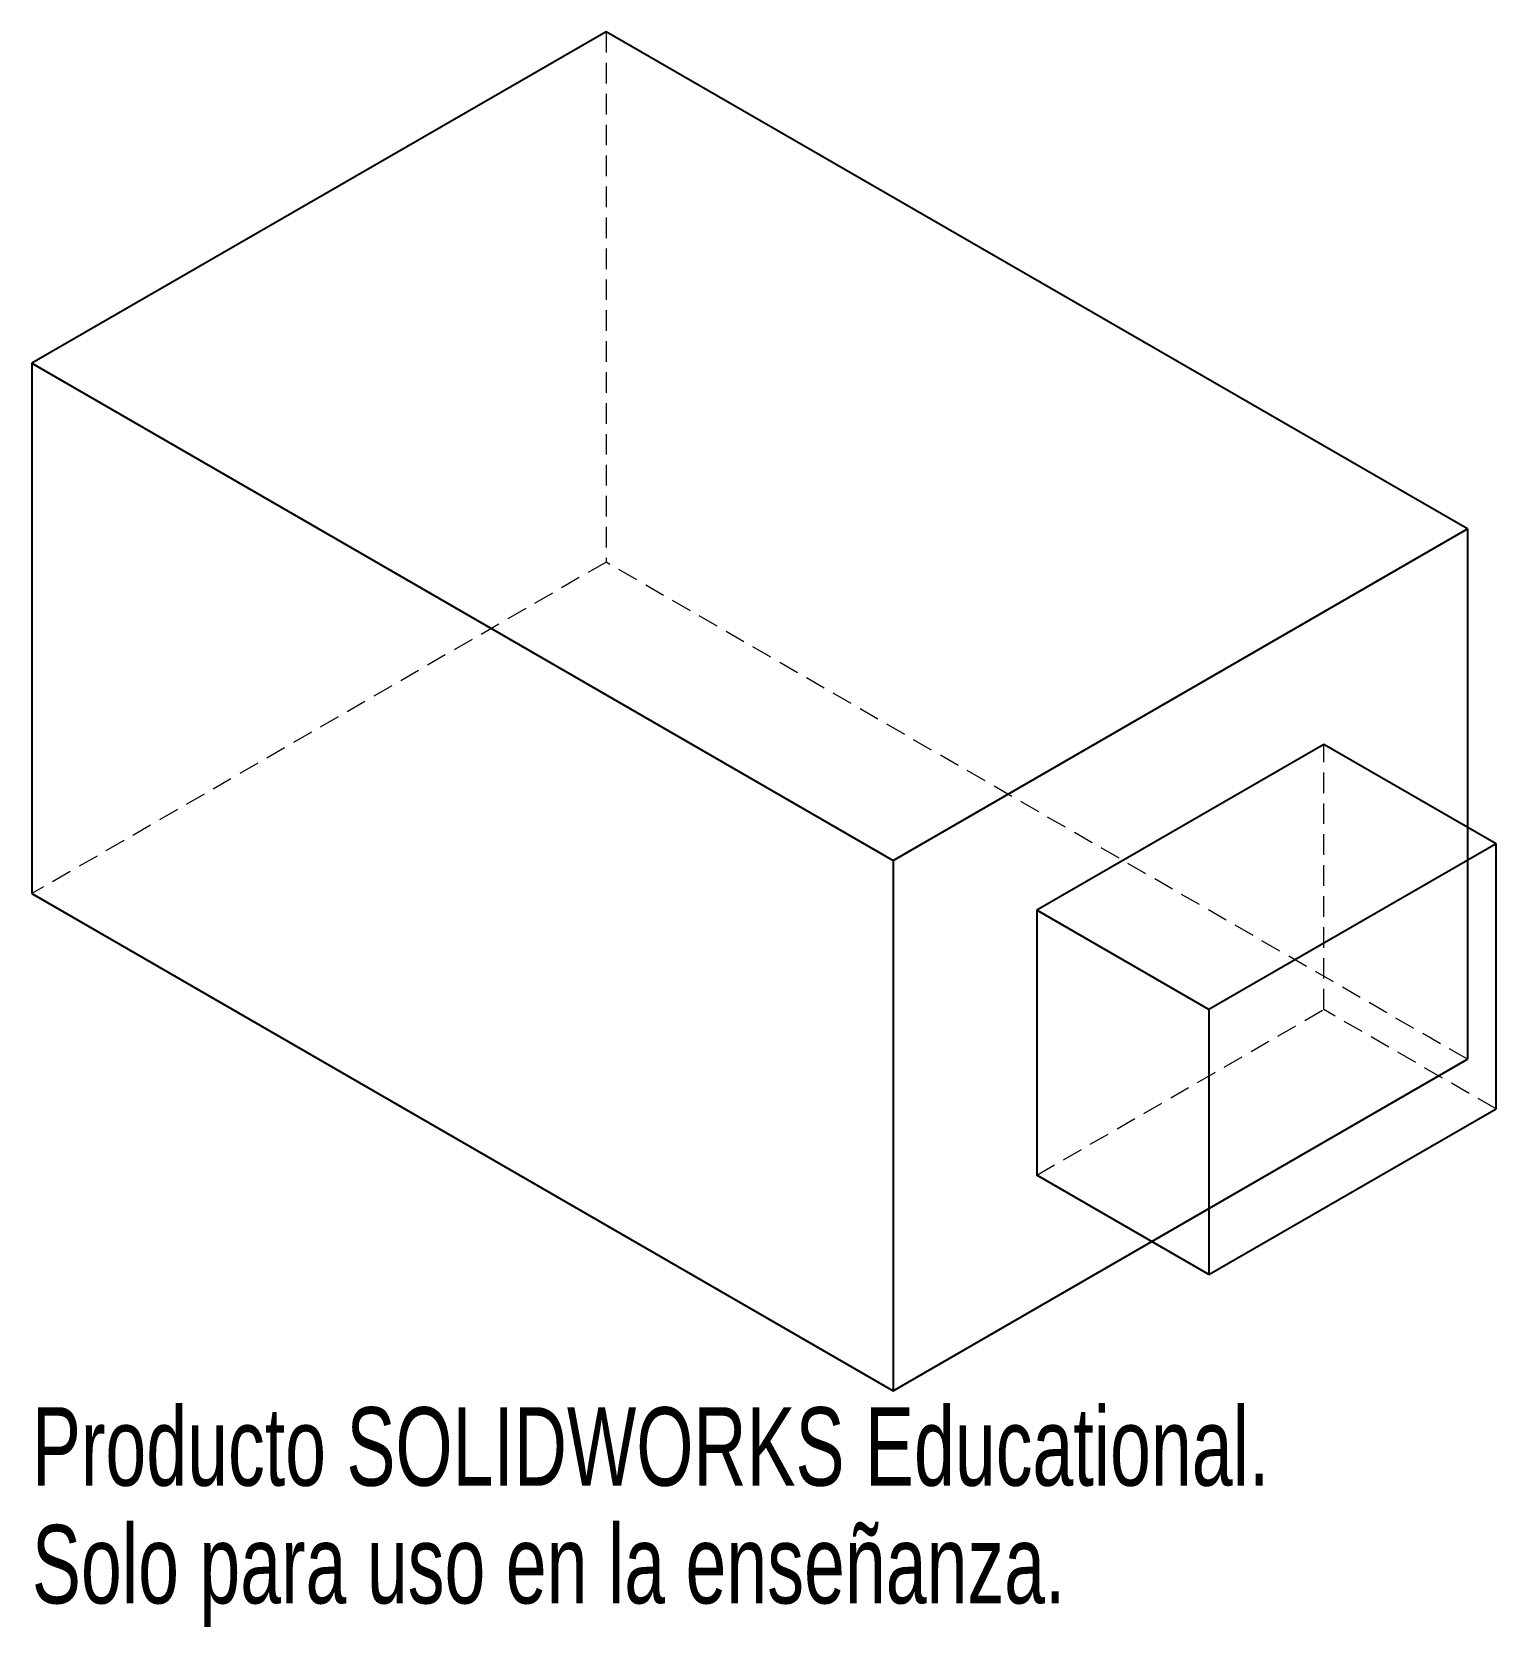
# Model space of a CAD drawing. Header units: millimetres. Extents: x -44.2 to 46, y -40.1 to 58.2.
import ezdxf

# ---------------------------------------------------------------- set-up
doc = ezdxf.new("R2010")
doc.units = ezdxf.units.MM
doc.linetypes.add('HIDDEN', pattern=[1.905, 1.27, -0.635])
doc.styles.add('SLDTEXTSTYLE0', font='TXT', dxfattribs={"width": 0.7})

msp = doc.modelspace()

# ---------------------------------------------------------------- linework, layer by layer
at = {"color": 7, "linetype": 'Continuous', "lineweight": 25}
for p, q in [((-8.839, 58.174), (-44.194, 37.764)), ((44.194, 27.559), (-8.839, 58.174)), ((-44.194, 37.764), (-44.194, 5.103)), ((-44.194, 37.764), (8.839, 7.149)), ((8.839, 7.149), (44.194, 27.559)), ((44.194, 27.559), (44.194, -5.103)), ((35.355, 14.291), (17.678, 4.086)), ((45.962, 8.168), (35.355, 14.291)), ((45.962, 8.168), (28.284, -2.037)), ((45.962, -8.163), (45.962, 8.168)), ((8.839, 7.149), (8.839, -25.513)), ((-44.194, 5.103), (8.839, -25.513)), ((17.678, 4.086), (17.678, -12.245)), ((28.284, -2.037), (17.678, 4.086)), ((28.284, -2.037), (28.284, -18.368)), ((8.839, -25.513), (44.194, -5.103)), ((28.284, -18.368), (45.962, -8.163)), ((28.284, -18.368), (17.678, -12.245))]:
    msp.add_line(p, q, dxfattribs=at)
at = {"color": 7, "linetype": 'HIDDEN', "lineweight": 18}
for p, q in [((-8.839, 58.174), (-8.839, 25.513)), ((-8.839, 25.513), (-44.194, 5.103)), ((44.194, -5.103), (-8.839, 25.513)), ((35.355, -2.04), (35.355, 14.291)), ((17.678, -12.245), (35.355, -2.04)), ((45.962, -8.163), (35.355, -2.04))]:
    msp.add_line(p, q, dxfattribs=at)

# ---------------------------------------------------------------- texts
at = {"color": 7, "linetype": 'Continuous', "char_height": 4.83362, "attachment_point": 1, "style": 'SLDTEXTSTYLE0'}
for s, insert in [('Producto SOLIDWORKS Educational.', (-44.194, -26.532)), ('Solo para uso en la enseñanza.', (-44.194, -33.783))]:
    msp.add_mtext(s, dxfattribs=dict(at, insert=insert))

doc.saveas('drawing.dxf')
